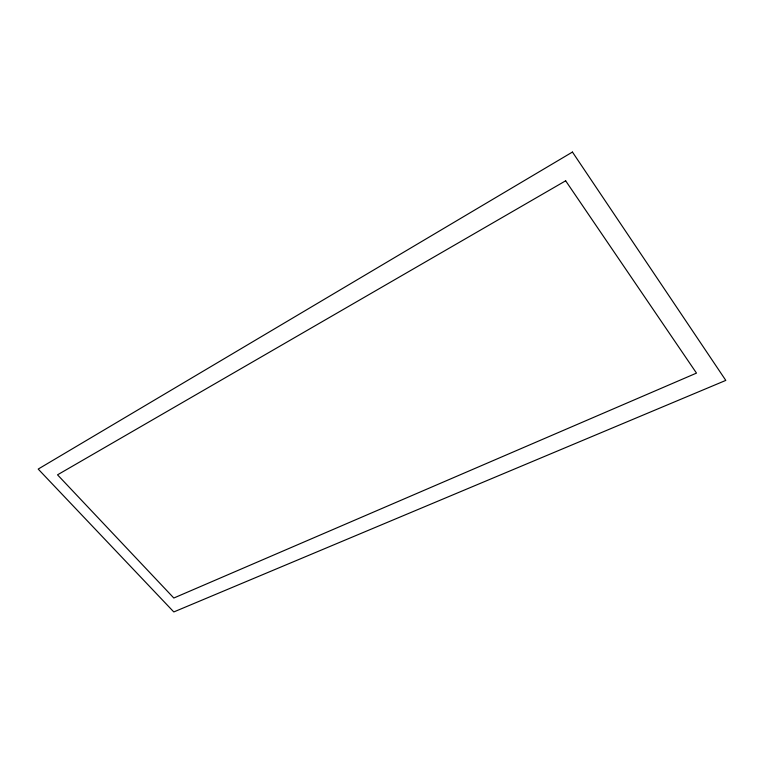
<?xml version="1.0" encoding="UTF-8"?>
<svg xmlns="http://www.w3.org/2000/svg" width="764" height="764" viewBox="0 0 764 764"><rect width="100%" height="100%" fill="white"/><g stroke="black" fill="none" stroke-linecap="round" stroke-linejoin="round"><path stroke-width="1.15" d="M572.446 152.055L38.2 469.077L173.8 611.945L725.8 380.396L572.446 152.055M565.656 180.801L57.529 474.826L173.82 598.021L696.491 373.109L565.656 180.801"/></g></svg>
